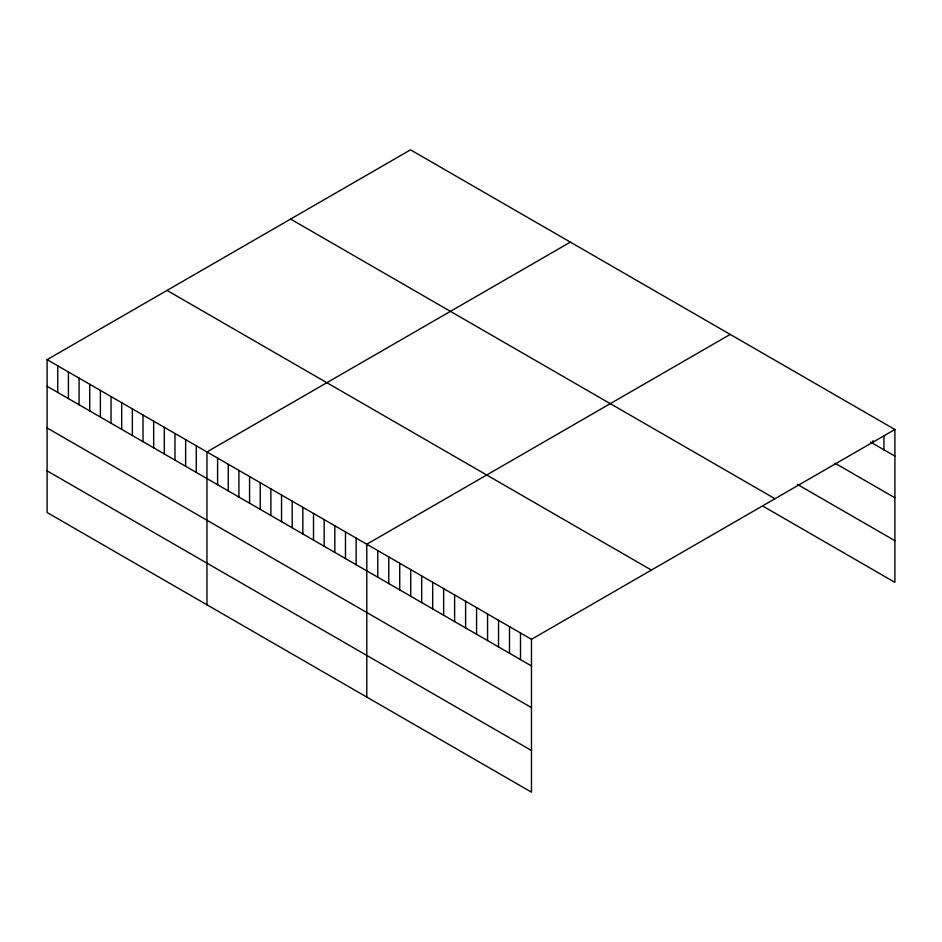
<?xml version="1.0" encoding="UTF-8"?>
<svg xmlns="http://www.w3.org/2000/svg" width="942" height="942" viewBox="0 0 942 942"><rect width="100%" height="100%" fill="white"/><g stroke="black" fill="none" stroke-linecap="round" stroke-linejoin="round"><path stroke-width="1.41" d="M47.1 359.656L531.476 639.312L531.476 792.163L47.1 512.507L47.1 359.656L410.524 149.837L894.9 429.493L894.9 582.344L763.15 506.278M570.369 242.118L206.946 451.936L206.946 604.799M730.215 334.41L366.791 544.229L366.791 697.08M531.476 639.312L894.9 429.493M870.502 442.045L894.9 456.128M835.118 463.276L894.9 497.776M797.309 484.353L894.9 540.696M290.595 219.074L774.972 498.73M167.028 290.419L651.405 570.075M47.1 386.291L531.476 665.947M47.1 427.951L531.476 707.595M47.1 470.859L531.476 750.515M883.926 435.769L883.926 449.793M872.94 440.644L872.94 443.458M520.502 632.965L520.502 659.612M509.516 626.63L509.516 653.277M498.542 620.295L498.542 646.93M487.567 613.948L487.567 640.595M476.581 607.614L476.581 634.26M465.607 601.279L465.607 627.914M454.621 594.932L454.621 621.579M443.647 588.597L443.647 615.244M432.672 582.262L432.672 608.897M421.686 575.915L421.686 602.562M410.712 569.58L410.712 596.227M399.726 563.245L399.726 589.88M388.752 556.899L388.752 583.545M377.766 550.564L377.766 577.211M356.135 538.07L356.135 564.717M345.478 531.924L345.478 558.559M334.822 525.766L334.822 552.412M324.166 519.619L324.166 546.254M313.509 513.461L313.509 540.107M302.853 507.314L302.853 533.949M292.197 501.156L292.197 527.803M281.54 495.009L281.54 521.644M270.884 488.851L270.884 515.498M260.228 482.704L260.228 509.339M249.571 476.546L249.571 503.193M238.915 470.399L238.915 497.035M228.258 464.241L228.258 490.888M217.602 458.095L217.602 484.73M196.289 445.79L196.289 472.425M185.633 439.631L185.633 466.278M174.976 433.485L174.976 460.12M164.32 427.327L164.32 453.973M153.664 421.18L153.664 447.815M143.007 415.022L143.007 441.668M132.351 408.875L132.351 435.51M121.695 402.717L121.695 429.364M111.038 396.57L111.038 423.205M100.382 390.412L100.382 417.059M89.725 384.265L89.725 410.9M79.069 378.107L79.069 404.754M68.413 371.96L68.413 398.596M57.756 365.802L57.756 392.449"/></g></svg>
